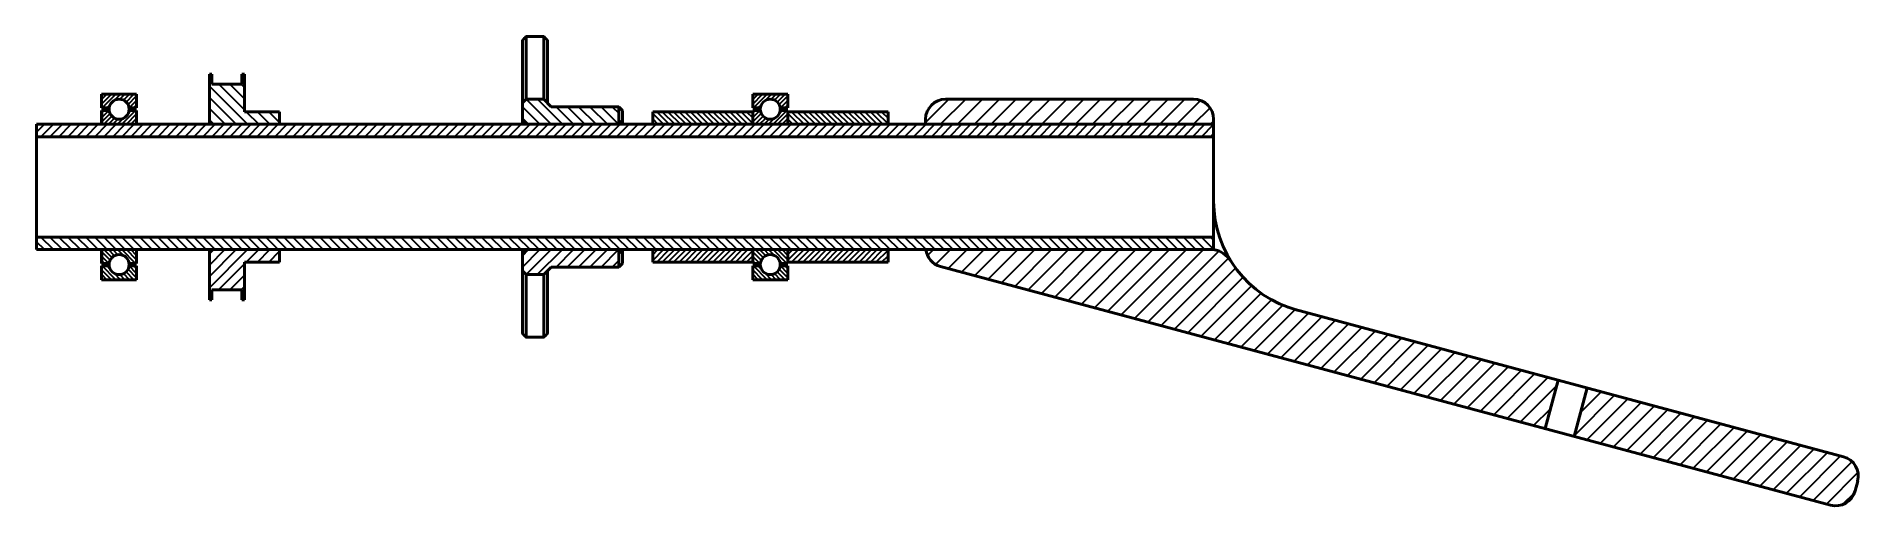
# Model space of a CAD drawing. Header units: millimetres. Extents: x 15 to 379, y -64 to 30.
import ezdxf

# ---------------------------------------------------------------- set-up
doc = ezdxf.new("R2010")
doc.units = ezdxf.units.MM
doc.layers.add('Breit', color=6, linetype='Continuous', lineweight=50)
doc.layers.add('Schraff', color=102, linetype='Continuous', lineweight=30)
pattern_1 = [(135, (630.8914, -2e-11), (-1.122532, -1.122532), [])]
pattern_2 = [(45, (630.8914, -2e-11), (-1.122532, 1.122532), [])]

msp = doc.modelspace()

# ---------------------------------------------------------------- hatches: boundary and pattern name
at = {"layer": 'Schraff'}
h = msp.add_hatch(dxfattribs=at)
h.set_pattern_fill('ANSI31', color=256, scale=0.5, angle=90)
h.set_pattern_definition(pattern_1)
h.paths.add_polyline_path([(56.52, 22.5), (56.02, 22.5), (56.02, 20.5), (50.02, 20.5), (50.02, 22.5), (49.52, 22.5), (49.52, 12.5), (63.52, 12.5), (63.52, 15), (56.52, 15)])
h = msp.add_hatch(dxfattribs=at)
h.set_pattern_fill('ANSI31', color=256, scale=0.2)
h.set_pattern_definition([(45, (500.8914, -2e-11), (-0.4490128, 0.4490128), [])])
h.paths.add_polyline_path([(33.48, 15.25), (35, 15.25), (35, 12.5), (28.02, 12.5), (28.02, 15), (28, 15), (28, 15.25), (29.52, 15.25, 0.881917)])
h.paths.add_polyline_path([(29.52, 15.75), (28, 15.75), (28, 18.5), (35, 18.5), (35, 15.75), (33.48, 15.75, 0.881917)])
h = msp.add_hatch(dxfattribs=at)
h.set_pattern_fill('ANSI31', color=256, scale=0.2)
h.set_pattern_definition([(45, (630.8914, -2e-11), (-0.4490128, 0.4490128), [])])
h.paths.add_polyline_path([(163.48, 15.25), (165, 15.25), (165, 12.5), (158.02, 12.5), (158.02, 15), (158, 15), (158, 15.25), (159.52, 15.25, 0.881917)])
h.paths.add_polyline_path([(159.52, 15.75), (158, 15.75), (158, 18.5), (165, 18.5), (165, 15.75), (163.48, 15.75, 0.881917)])
h = msp.add_hatch(dxfattribs=at)
h.set_pattern_fill('ANSI31', color=256, scale=0.5, angle=90)
h.set_pattern_definition(pattern_1)
h.paths.add_polyline_path([(131.27, 12.5), (131.27, 16), (117.77, 16), (116.27, 17.5), (112.77, 17.5), (112.02, 16.75), (112.02, 13.25), (112.77, 12.5)])
h = msp.add_hatch(dxfattribs=at)
h.set_pattern_fill('ANSI31', color=256, scale=0.25, angle=90)
h.set_pattern_definition([(135, (630.8914, -2e-11), (-0.561266, -0.561266), [])])
h.paths.add_polyline_path([(158, 15), (138.02, 15), (138.02, 12.5), (158, 12.5)])
h.paths.add_polyline_path([(185, 15), (165, 15), (165, 12.5), (185, 12.5)])
h = msp.add_hatch(dxfattribs=at)
h.set_pattern_fill('ANSI31', color=256, scale=0.75)
h.set_pattern_definition([(45, (630.8914, -2e-11), (-1.683798, 1.683798), [])])
h.paths.add_polyline_path([(246, 17.5), (196.5, 17.5, 0.414214), (192.5, 13.5), (192.5, 12.5), (250, 12.5), (250, 13.5, 0.414214)])
h.paths.add_polyline_path([(253.43, -14.78, 0.215315), (250, -12.5), (192.53, -12.5, 0.304148), (195.46, -15.85), (316.17, -48.2), (318.76, -38.54), (266.68, -24.58, -0.18972)])
h.paths.add_polyline_path([(324.55, -40.09), (321.97, -49.75), (373.16, -63.47, 0.414214), (378.06, -60.64), (378.58, -58.71, 0.414214), (375.75, -53.81)])
h = msp.add_hatch(dxfattribs=at)
h.set_pattern_fill('ANSI31', color=256, scale=0.4)
h.set_pattern_definition([(45, (630.8914, -2e-11), (-0.8980256, 0.8980256), [])])
h.paths.add_polyline_path([(250, 10), (250, 12.5), (15, 12.5), (15, 10)])
h = msp.add_hatch(dxfattribs=at)
h.set_pattern_fill('ANSI31', color=256, scale=0.4, angle=90)
h.set_pattern_definition([(135, (630.8914, -2e-11), (-0.8980256, -0.8980256), [])])
h.paths.add_polyline_path([(250, -12.5), (250, -10), (15, -10), (15, -12.5)])
h = msp.add_hatch(dxfattribs=at)
h.set_pattern_fill('ANSI31', color=256, scale=0.2, angle=90)
h.set_pattern_definition([(135, (500.8914, -2e-11), (-0.4490128, -0.4490128), [])])
h.paths.add_polyline_path([(33.48, -15.25), (35, -15.25), (35, -12.5), (28.02, -12.5), (28.02, -15), (28, -15), (28, -15.25), (29.52, -15.25, -0.881917)])
h.paths.add_polyline_path([(29.52, -15.75), (28, -15.75), (28, -18.5), (35, -18.5), (35, -15.75), (33.48, -15.75, -0.881917)])
h = msp.add_hatch(dxfattribs=at)
h.set_pattern_fill('ANSI31', color=256, scale=0.5)
h.set_pattern_definition(pattern_2)
h.paths.add_polyline_path([(56.52, -15), (63.52, -15), (63.52, -12.5), (49.52, -12.5), (49.52, -22.5), (50.02, -22.5), (50.02, -20.5), (56.02, -20.5), (56.02, -22.5), (56.52, -22.5)])
h = msp.add_hatch(dxfattribs=at)
h.set_pattern_fill('ANSI31', color=256, scale=0.5)
h.set_pattern_definition(pattern_2)
h.paths.add_polyline_path([(112.77, -12.5), (112.02, -13.25), (112.02, -16.75), (112.77, -17.5), (116.27, -17.5), (117.77, -16), (131.27, -16), (131.27, -12.5)])
h = msp.add_hatch(dxfattribs=at)
h.set_pattern_fill('ANSI31', color=256, scale=0.25)
h.set_pattern_definition([(45, (630.8914, -2e-11), (-0.561266, 0.561266), [])])
h.paths.add_polyline_path([(185, -12.5), (165, -12.5), (165, -15), (185, -15)])
h.paths.add_polyline_path([(158, -12.5), (138.02, -12.5), (138.02, -15), (158, -15)])
h = msp.add_hatch(dxfattribs=at)
h.set_pattern_fill('ANSI31', color=256, scale=0.2, angle=90)
h.set_pattern_definition([(135, (630.8914, -2e-11), (-0.4490128, -0.4490128), [])])
h.paths.add_polyline_path([(163.48, -15.25), (165, -15.25), (165, -12.5), (158.02, -12.5), (158.02, -15), (158, -15), (158, -15.25), (159.52, -15.25, -0.881917)])
h.paths.add_polyline_path([(159.52, -15.75), (158, -15.75), (158, -18.5), (165, -18.5), (165, -15.75), (163.48, -15.75, -0.881917)])

# ---------------------------------------------------------------- linework, layer by layer
at = {"layer": 'Breit', "extrusion": (-2.22045e-16, 1, -2.22045e-16)}
for p, q in [((112.02, 29.24), (112.02, 12.5)), ((116.27, 30), (112.77, 30)), ((112.77, 17.5), (112.77, 30)), ((116.27, 17.5), (116.27, 30)), ((117.02, 29.24), (117.02, 16.75)), ((49.52, 22.5), (49.52, 12.5)), ((49.52, 22.5), (50.02, 22.5)), ((50.02, 22.5), (50.02, 20.5)), ((56.02, 22.5), (56.52, 22.5)), ((56.02, 20.5), (56.02, 22.5)), ((56.52, 15), (56.52, 22.5)), ((28, 18.5), (28, 15.75)), ((35, 18.5), (28, 18.5)), ((35, 15.75), (35, 18.5)), ((56.02, 20.5), (50.02, 20.5)), ((158, 18.5), (158, 15.75)), ((165, 18.5), (158, 18.5)), ((165, 15.75), (165, 18.5)), ((28, 15.25), (28, 12.5)), ((28.02, 15), (28.02, 12.5)), ((35, 12.5), (35, 15.25)), ((56.52, 15), (63.52, 15)), ((63.52, 12.5), (63.52, 15)), ((112.02, 16.75), (112.77, 17.5)), ((116.27, 17.5), (112.77, 17.5)), ((117.77, 16), (116.27, 17.5)), ((131.27, 16), (117.77, 16)), ((131.27, 16), (131.27, 12.5)), ((132.02, 15.25), (131.27, 16)), ((132.02, 12.5), (132.02, 15.25)), ((158.02, 15), (138.02, 15)), ((138.02, 12.5), (138.02, 15)), ((158, 15.25), (158, 12.5)), ((158.02, 15), (158.02, 12.5)), ((165, 12.5), (165, 15.25)), ((185, 15), (165, 15)), ((185, 12.5), (185, 15)), ((246, 17.5), (196.5, 17.5)), ((15, 12.5), (15, -12.5)), ((250, 12.5), (15, 12.5)), ((112.77, 12.5), (112.02, 13.25)), ((131.27, 12.5), (132.02, 13.25)), ((192.5, 12.5), (192.5, 13.5)), ((250, -12.5), (250, 13.5)), ((250, 10), (15, 10)), ((250, -10), (15, -10)), ((250, -12.5), (15, -12.5)), ((49.52, -12.5), (49.52, -22.5)), ((63.52, -15), (63.52, -12.5)), ((56.52, -22.5), (56.52, -15)), ((56.52, -15), (63.52, -15)), ((195.46, -15.85), (373.16, -63.47)), ((56.02, -20.5), (50.02, -20.5)), ((50.02, -20.5), (50.02, -22.5)), ((56.02, -22.5), (56.02, -20.5)), ((49.52, -22.5), (50.02, -22.5)), ((56.02, -22.5), (56.52, -22.5)), ((375.75, -53.81), (266.26, -24.47)), ((318.76, -38.54), (316.17, -48.2)), ((324.55, -40.09), (321.97, -49.75)), ((378.06, -60.64), (378.58, -58.71))]:
    msp.add_line(p, q, dxfattribs=at)
at = {"layer": 'Breit'}
for p, q in [((28, 15.75), (29.52, 15.75)), ((28, 15.25), (29.52, 15.25)), ((33.48, 15.75), (35, 15.75)), ((33.48, 15.25), (35, 15.25)), ((158, 15.75), (159.52, 15.75)), ((158, 15.25), (159.52, 15.25)), ((163.48, 15.75), (165, 15.75)), ((163.48, 15.25), (165, 15.25)), ((28, -15.25), (29.52, -15.25)), ((28, -15.75), (29.52, -15.75)), ((33.48, -15.25), (35, -15.25)), ((33.48, -15.75), (35, -15.75)), ((158, -15.25), (159.52, -15.25)), ((158, -15.75), (159.52, -15.75)), ((163.48, -15.25), (165, -15.25)), ((163.48, -15.75), (165, -15.75))]:
    msp.add_line(p, q, dxfattribs=at)
at = {"layer": 'Breit', "extrusion": (-2.22045e-16, -1, -2.22045e-16)}
for p, q in [((28, -15.25), (28, -12.5)), ((28.02, -15), (28.02, -12.5)), ((35, -12.5), (35, -15.25)), ((112.02, -12.5), (112.02, -29.24)), ((112.77, -12.5), (112.02, -13.25)), ((131.27, -16), (131.27, -12.5)), ((131.27, -12.5), (132.02, -13.25)), ((132.02, -12.5), (132.02, -15.25)), ((138.02, -12.5), (138.02, -15)), ((158, -15.25), (158, -12.5)), ((158.02, -15), (158.02, -12.5)), ((165, -12.5), (165, -15.25)), ((185, -12.5), (185, -15)), ((28, -18.5), (28, -15.75)), ((35, -15.75), (35, -18.5)), ((112.02, -16.75), (112.77, -17.5)), ((116.27, -17.5), (112.77, -17.5)), ((112.77, -30), (112.77, -17.5)), ((117.77, -16), (116.27, -17.5)), ((116.27, -17.5), (116.27, -30)), ((117.02, -29.24), (117.02, -16.75)), ((131.27, -16), (117.77, -16)), ((132.02, -15.25), (131.27, -16)), ((158.02, -15), (138.02, -15)), ((158, -18.5), (158, -15.75)), ((185, -15), (165, -15)), ((165, -15.75), (165, -18.5)), ((35, -18.5), (28, -18.5)), ((165, -18.5), (158, -18.5)), ((116.27, -30), (112.77, -30))]:
    msp.add_line(p, q, dxfattribs=at)
at = {"layer": 'Breit'}
for centre in [(31.5, 15.5), (161.5, 15.5), (31.5, -15.5), (161.5, -15.5)]:
    msp.add_circle(centre, 2, dxfattribs=at)
at = {"layer": 'Breit', "extrusion": (4.93038e-32, -2.22045e-16, -1)}
for centre, radius, start, end in [((-196.5, 13.5), 4, 0, 90), ((-246, 13.5), 4, 90, 180), ((-272.5, -2.85), 22.5, 285, 360), ((-196.5, -11.99), 4, 285, 352.6682), ((-374.71, -57.67), 4, 105, 195), ((-374.19, -59.6), 4, 195, 285)]:
    msp.add_arc(centre, radius, start, end, dxfattribs=at)
at = {"layer": 'Breit'}
msp.add_arc((249.19, -17.43), 5, 32.0301, 80.6346, dxfattribs=at)
for points in [[(112.77, 30), (112.39, 29.62), (112.02, 29.24)], [(117.02, 29.24), (116.65, 29.62), (116.27, 30)], [(112.77, -30), (112.39, -29.62), (112.02, -29.24)], [(117.02, -29.24), (116.65, -29.62), (116.27, -30)]]:
    msp.add_open_spline(points, degree=2, dxfattribs=at)

doc.saveas('drawing.dxf')
